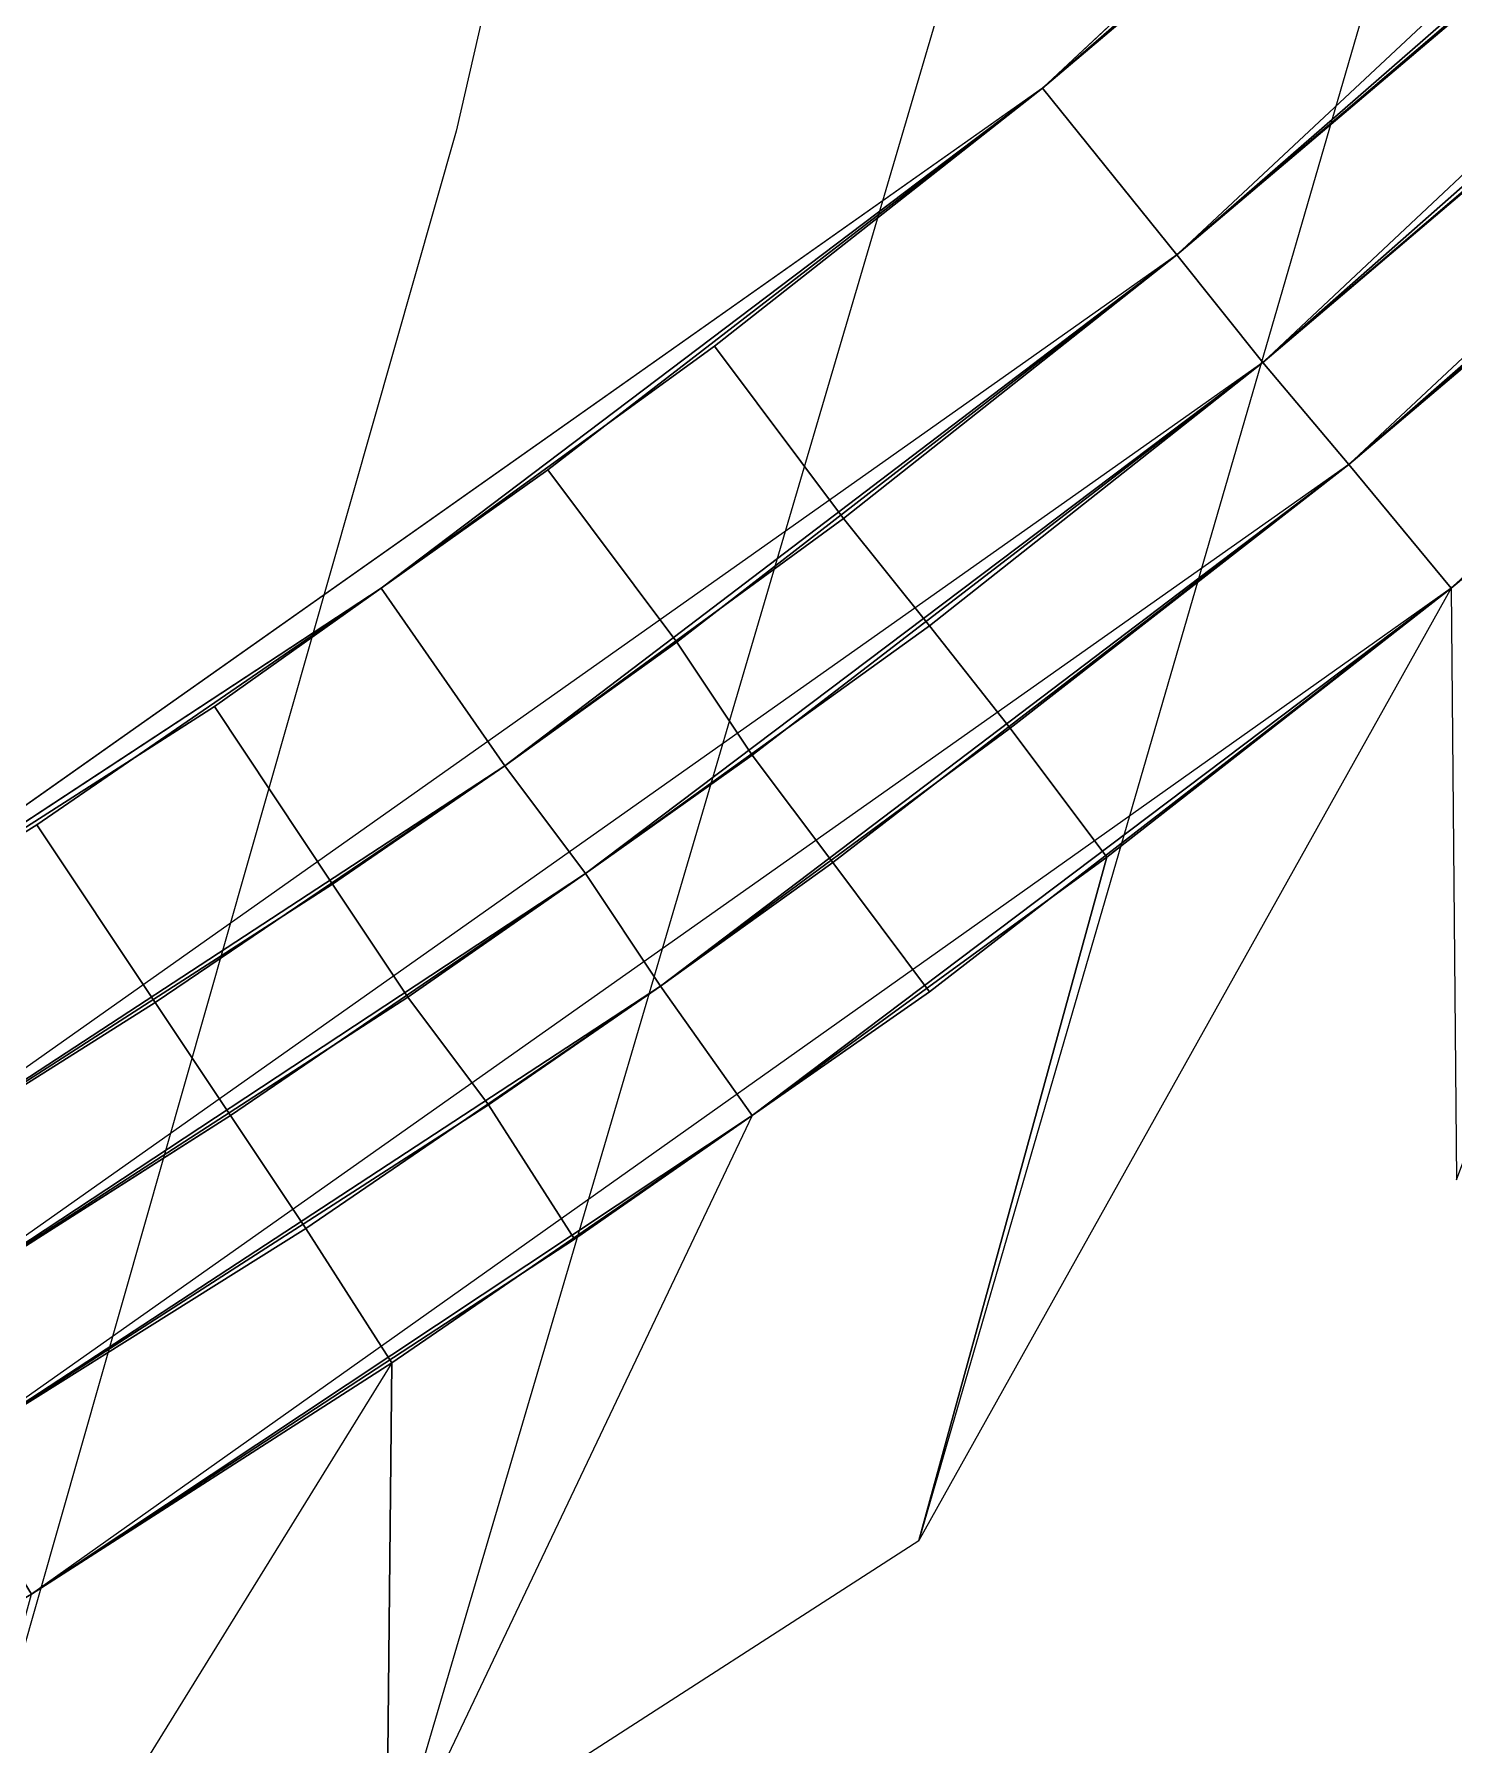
# Model space of a CAD drawing. Extents: x -24.1 to 24.1, y -24.4 to 24.4.
# Drawn here: x 12.315 to 14.955, y -20.51 to -17.33 of the extents above; entities that cross this region are included whole.
import ezdxf

# ---------------------------------------------------------------- set-up
doc = ezdxf.new("R2010")
doc.units = 0
doc.header["$MEASUREMENT"] = 0
for name, color, linetype in [('Concrete bases crown', 7, 'CONTINUOUS'), ('Concrete bases crown bottom', 7, 'CONTINUOUS'), ('Concrete bases crown side1', 7, 'CONTINUOUS'), ('Concrete bases crown side2', 7, 'CONTINUOUS'), ('Concrete bases crown side3', 7, 'CONTINUOUS'), ('Concrete bases crown side4', 7, 'CONTINUOUS'), ('Concrete bases crown top', 7, 'CONTINUOUS'), ('FEA1', 7, 'CONTINUOUS'), ('Mappers', 7, 'CONTINUOUS'), ('SupportsSph', 7, 'CONTINUOUS'), ('TendonPoints1', 7, 'CONTINUOUS'), ('Tendons 1 internal', 7, 'CONTINUOUS'), ('Tendons 2 external', 7, 'CONTINUOUS'), ('Tendons 3 middle', 7, 'CONTINUOUS'), ('UpperTendons', 7, 'CONTINUOUS'), ('UpperTendons Crown', 7, 'CONTINUOUS')]:
    doc.layers.add(name, color=color, linetype=linetype)

msp = doc.modelspace()

# ---------------------------------------------------------------- linework, layer by layer
at = {"layer": 'Concrete bases crown'}
for points in [[(16.43, -15.34, 58.95), (14.19, -17.43, 58.95), (15.34, -16.43, 57.86)], [(16.72, -15.61, 58.95), (14.44, -17.74, 58.95), (15.61, -16.72, 57.86)], [(16.72, -15.61, 58.95), (14.44, -17.74, 58.95), (15.61, -16.72, 57.86)], [(16.9, -15.78, 58.95), (14.6, -17.94, 58.95), (15.78, -16.9, 57.86)], [(16.9, -15.78, 58.95), (14.6, -17.94, 58.95), (15.78, -16.9, 57.86)], [(17.09, -15.95, 58.95), (14.76, -18.13, 58.95), (15.96, -17.08, 57.86)], [(17.09, -15.95, 58.95), (14.76, -18.13, 58.95), (15.96, -17.08, 57.86)], [(17.31, -16.16, 58.95), (14.95, -18.36, 58.95), (16.16, -17.3, 57.86)], [(14.19, -17.43, 58.95), (15.06, -16.68, 57.58), (15.34, -16.43, 57.86)], [(14.19, -17.43, 54.58), (15.34, -16.43, 54.58), (14.77, -16.94, 55.13)], [(14.44, -17.74, 58.95), (15.33, -16.98, 57.58), (15.61, -16.72, 57.86)], [(14.44, -17.74, 58.95), (15.33, -16.98, 57.58), (15.61, -16.72, 57.86)], [(14.44, -17.74, 54.58), (15.61, -16.72, 54.58), (15.03, -17.24, 55.13)], [(14.44, -17.74, 54.58), (15.61, -16.72, 54.58), (15.03, -17.24, 55.13)], [(14.6, -17.94, 58.95), (15.5, -17.17, 57.58), (15.78, -16.9, 57.86)], [(14.6, -17.94, 58.95), (15.5, -17.17, 57.58), (15.78, -16.9, 57.86)], [(14.6, -17.94, 54.58), (15.78, -16.9, 54.58), (15.2, -17.43, 55.13)], [(14.6, -17.94, 54.58), (15.78, -16.9, 54.58), (15.2, -17.43, 55.13)], [(14.76, -18.13, 58.95), (15.66, -17.35, 57.58), (15.96, -17.08, 57.86)], [(14.76, -18.13, 58.95), (15.66, -17.35, 57.58), (15.96, -17.08, 57.86)], [(14.76, -18.13, 54.58), (15.96, -17.08, 54.58), (15.36, -17.62, 55.13)], [(14.76, -18.13, 54.58), (15.96, -17.08, 54.58), (15.36, -17.62, 55.13)], [(14.95, -18.36, 58.95), (15.87, -17.57, 57.58), (16.16, -17.3, 57.86)], [(14.95, -18.36, 54.58), (16.16, -17.3, 54.58), (15.56, -17.85, 55.13)], [(14.19, -17.43, 58.95), (11.68, -19.2, 58.95), (12.96, -18.36, 57.86)], [(14.19, -17.43, 58.95), (12.96, -18.36, 57.86), (13.27, -18.14, 57.58)], [(12.96, -18.36, 54.58), (14.19, -17.43, 54.58), (13.58, -17.91, 55.13)], [(14.44, -17.74, 58.95), (11.89, -19.54, 58.95), (13.19, -18.69, 57.86)], [(14.44, -17.74, 58.95), (11.89, -19.54, 58.95), (13.19, -18.69, 57.86)], [(14.44, -17.74, 58.95), (13.19, -18.69, 57.86), (13.51, -18.46, 57.58)], [(14.44, -17.74, 58.95), (13.19, -18.69, 57.86), (13.51, -18.46, 57.58)], [(13.19, -18.69, 54.58), (14.44, -17.74, 54.58), (13.82, -18.23, 55.13)], [(13.19, -18.69, 54.58), (14.44, -17.74, 54.58), (13.82, -18.23, 55.13)], [(14.6, -17.94, 58.95), (12.02, -19.76, 58.95), (13.34, -18.89, 57.86)], [(14.6, -17.94, 58.95), (12.02, -19.76, 58.95), (13.34, -18.89, 57.86)], [(14.6, -17.94, 58.95), (13.34, -18.89, 57.86), (13.65, -18.67, 57.58)], [(14.6, -17.94, 58.95), (13.34, -18.89, 57.86), (13.65, -18.67, 57.58)], [(13.34, -18.89, 54.58), (14.6, -17.94, 54.58), (13.98, -18.43, 55.13)], [(13.34, -18.89, 54.58), (14.6, -17.94, 54.58), (13.98, -18.43, 55.13)], [(14.76, -18.13, 58.95), (12.15, -19.97, 58.95), (13.48, -19.1, 57.86)], [(14.76, -18.13, 58.95), (12.15, -19.97, 58.95), (13.48, -19.1, 57.86)], [(14.76, -18.13, 58.95), (13.48, -19.1, 57.86), (13.8, -18.87, 57.58)], [(14.76, -18.13, 58.95), (13.48, -19.1, 57.86), (13.8, -18.87, 57.58)], [(13.48, -19.1, 54.58), (14.76, -18.13, 54.58), (14.13, -18.62, 55.13)], [(13.48, -19.1, 54.58), (14.76, -18.13, 54.58), (14.13, -18.62, 55.13)], [(11.68, -19.2, 58.95), (12.65, -18.58, 57.58), (12.96, -18.36, 57.86)], [(11.68, -19.2, 54.58), (12.96, -18.36, 54.58), (12.32, -18.8, 55.13)], [(14.95, -18.36, 58.95), (12.31, -20.23, 58.95), (13.65, -19.34, 57.86)], [(14.95, -18.36, 58.95), (13.65, -19.34, 57.86), (13.98, -19.11, 57.58)], [(13.65, -19.34, 54.58), (14.95, -18.36, 54.58), (14.31, -18.86, 55.13)], [(11.89, -19.54, 58.95), (12.87, -18.91, 57.58), (13.19, -18.69, 57.86)], [(11.89, -19.54, 58.95), (12.87, -18.91, 57.58), (13.19, -18.69, 57.86)], [(11.89, -19.54, 54.58), (13.19, -18.69, 54.58), (12.54, -19.13, 55.13)], [(11.89, -19.54, 54.58), (13.19, -18.69, 54.58), (12.54, -19.13, 55.13)], [(12.02, -19.76, 58.95), (13.01, -19.12, 57.58), (13.34, -18.89, 57.86)], [(12.02, -19.76, 58.95), (13.01, -19.12, 57.58), (13.34, -18.89, 57.86)], [(12.02, -19.76, 54.58), (13.34, -18.89, 54.58), (12.68, -19.34, 55.13)], [(12.02, -19.76, 54.58), (13.34, -18.89, 54.58), (12.68, -19.34, 55.13)], [(12.15, -19.97, 58.95), (13.16, -19.32, 57.58), (13.48, -19.1, 57.86)], [(12.15, -19.97, 58.95), (13.16, -19.32, 57.58), (13.48, -19.1, 57.86)], [(12.15, -19.97, 54.58), (13.48, -19.1, 54.58), (12.82, -19.55, 55.13)], [(12.15, -19.97, 54.58), (13.48, -19.1, 54.58), (12.82, -19.55, 55.13)], [(12.31, -20.23, 58.95), (13.32, -19.57, 57.58), (13.65, -19.34, 57.86)], [(12.31, -20.23, 54.58), (13.65, -19.34, 54.58), (12.98, -19.8, 55.13)]]:
    msp.add_3dface(points, dxfattribs=at)
at = {"layer": 'Concrete bases crown bottom'}
for points in [[(14.77, -16.94, 56.22), (14.19, -17.43, 55.67), (14.77, -16.94, 55.13), (15.34, -16.43, 55.67)], [(15.34, -16.43, 57.13), (15.06, -16.68, 57.58), (14.19, -17.43, 56.77), (14.77, -16.94, 56.22)], [(14.19, -17.43, 58.95), (13.27, -18.14, 57.58), (14.19, -17.43, 56.77), (15.06, -16.68, 57.58)], [(15.03, -17.24, 56.22), (14.44, -17.74, 55.67), (15.03, -17.24, 55.13), (15.61, -16.72, 55.67)], [(15.61, -16.72, 57.13), (15.33, -16.98, 57.58), (14.44, -17.74, 56.77), (15.03, -17.24, 56.22)], [(15.2, -17.43, 56.22), (14.6, -17.94, 55.67), (15.2, -17.43, 55.13), (15.78, -16.9, 55.67)], [(15.78, -16.9, 57.13), (15.5, -17.17, 57.58), (14.6, -17.94, 56.77), (15.2, -17.43, 56.22)], [(14.19, -17.43, 55.67), (13.58, -17.91, 55.13), (14.19, -17.43, 54.58), (14.77, -16.94, 55.13)], [(14.19, -17.43, 56.77), (13.58, -17.91, 56.22), (14.19, -17.43, 55.67), (14.77, -16.94, 56.22)], [(14.44, -17.74, 58.95), (13.51, -18.46, 57.58), (14.44, -17.74, 56.77), (15.33, -16.98, 57.58)], [(15.36, -17.62, 56.22), (14.76, -18.13, 55.67), (15.36, -17.62, 55.13), (15.96, -17.08, 55.67)], [(15.96, -17.08, 57.13), (15.66, -17.35, 57.58), (14.76, -18.13, 56.77), (15.36, -17.62, 56.22)], [(14.6, -17.94, 58.95), (13.65, -18.67, 57.58), (14.6, -17.94, 56.77), (15.5, -17.17, 57.58)], [(14.44, -17.74, 55.67), (13.82, -18.23, 55.13), (14.44, -17.74, 54.58), (15.03, -17.24, 55.13)], [(14.44, -17.74, 56.77), (13.82, -18.23, 56.22), (14.44, -17.74, 55.67), (15.03, -17.24, 56.22)], [(14.76, -18.13, 58.95), (13.8, -18.87, 57.58), (14.76, -18.13, 56.77), (15.66, -17.35, 57.58)], [(13.58, -17.91, 56.22), (12.96, -18.36, 55.67), (13.58, -17.91, 55.13), (14.19, -17.43, 55.67)], [(13.27, -18.14, 57.58), (12.96, -18.36, 57.13), (13.58, -17.91, 56.22), (14.19, -17.43, 56.77)], [(14.6, -17.94, 55.67), (13.98, -18.43, 55.13), (14.6, -17.94, 54.58), (15.2, -17.43, 55.13)], [(14.6, -17.94, 56.77), (13.98, -18.43, 56.22), (14.6, -17.94, 55.67), (15.2, -17.43, 56.22)], [(14.76, -18.13, 55.67), (14.13, -18.62, 55.13), (14.76, -18.13, 54.58), (15.36, -17.62, 55.13)], [(14.76, -18.13, 56.77), (14.13, -18.62, 56.22), (14.76, -18.13, 55.67), (15.36, -17.62, 56.22)], [(13.82, -18.23, 56.22), (13.19, -18.69, 55.67), (13.82, -18.23, 55.13), (14.44, -17.74, 55.67)], [(13.51, -18.46, 57.58), (13.19, -18.69, 57.13), (13.82, -18.23, 56.22), (14.44, -17.74, 56.77)], [(12.96, -18.36, 55.67), (12.32, -18.8, 55.13), (12.96, -18.36, 54.58), (13.58, -17.91, 55.13)], [(13.58, -17.91, 56.22), (12.96, -18.36, 57.13), (12.32, -18.8, 56.22), (12.96, -18.36, 55.67)], [(13.98, -18.43, 56.22), (13.34, -18.89, 55.67), (13.98, -18.43, 55.13), (14.6, -17.94, 55.67)], [(13.65, -18.67, 57.58), (13.34, -18.89, 57.13), (13.98, -18.43, 56.22), (14.6, -17.94, 56.77)], [(13.27, -18.14, 57.58), (12.96, -18.36, 57.86), (12.65, -18.58, 57.58), (12.96, -18.36, 57.13)], [(14.13, -18.62, 56.22), (13.48, -19.1, 55.67), (14.13, -18.62, 55.13), (14.76, -18.13, 55.67)], [(13.8, -18.87, 57.58), (13.48, -19.1, 57.13), (14.13, -18.62, 56.22), (14.76, -18.13, 56.77)], [(13.19, -18.69, 55.67), (12.54, -19.13, 55.13), (13.19, -18.69, 54.58), (13.82, -18.23, 55.13)], [(13.82, -18.23, 56.22), (13.19, -18.69, 57.13), (12.54, -19.13, 56.22), (13.19, -18.69, 55.67)], [(12.32, -18.8, 56.22), (11.68, -19.2, 55.67), (12.32, -18.8, 55.13), (12.96, -18.36, 55.67)], [(12.96, -18.36, 57.13), (12.65, -18.58, 57.58), (11.68, -19.2, 56.77), (12.32, -18.8, 56.22)], [(13.34, -18.89, 55.67), (12.68, -19.34, 55.13), (13.34, -18.89, 54.58), (13.98, -18.43, 55.13)], [(13.98, -18.43, 56.22), (13.34, -18.89, 57.13), (12.68, -19.34, 56.22), (13.34, -18.89, 55.67)], [(13.51, -18.46, 57.58), (13.19, -18.69, 57.86), (12.87, -18.91, 57.58), (13.19, -18.69, 57.13)], [(11.68, -19.2, 58.95), (10.68, -19.78, 57.58), (11.68, -19.2, 56.77), (12.65, -18.58, 57.58)], [(13.48, -19.1, 55.67), (12.82, -19.55, 55.13), (13.48, -19.1, 54.58), (14.13, -18.62, 55.13)], [(14.13, -18.62, 56.22), (13.48, -19.1, 57.13), (12.82, -19.55, 56.22), (13.48, -19.1, 55.67)], [(12.54, -19.13, 56.22), (11.89, -19.54, 55.67), (12.54, -19.13, 55.13), (13.19, -18.69, 55.67)], [(13.19, -18.69, 57.13), (12.87, -18.91, 57.58), (11.89, -19.54, 56.77), (12.54, -19.13, 56.22)], [(13.65, -18.67, 57.58), (13.34, -18.89, 57.86), (13.01, -19.12, 57.58), (13.34, -18.89, 57.13)], [(11.68, -19.2, 55.67), (11.02, -19.59, 55.13), (11.68, -19.2, 54.58), (12.32, -18.8, 55.13)], [(11.68, -19.2, 56.77), (11.02, -19.59, 56.22), (11.68, -19.2, 55.67), (12.32, -18.8, 56.22)], [(13.8, -18.87, 57.58), (13.48, -19.1, 57.86), (13.16, -19.32, 57.58), (13.48, -19.1, 57.13)], [(11.89, -19.54, 58.95), (10.87, -20.13, 57.58), (11.89, -19.54, 56.77), (12.87, -18.91, 57.58)], [(12.68, -19.34, 56.22), (12.02, -19.76, 55.67), (12.68, -19.34, 55.13), (13.34, -18.89, 55.67)], [(13.34, -18.89, 57.13), (13.01, -19.12, 57.58), (12.02, -19.76, 56.77), (12.68, -19.34, 56.22)], [(12.82, -19.55, 56.22), (12.15, -19.97, 55.67), (12.82, -19.55, 55.13), (13.48, -19.1, 55.67)], [(13.48, -19.1, 57.13), (13.16, -19.32, 57.58), (12.15, -19.97, 56.77), (12.82, -19.55, 56.22)], [(12.02, -19.76, 58.95), (10.98, -20.35, 57.58), (12.02, -19.76, 56.77), (13.01, -19.12, 57.58)], [(11.89, -19.54, 55.67), (11.21, -19.94, 55.13), (11.89, -19.54, 54.58), (12.54, -19.13, 55.13)], [(11.89, -19.54, 56.77), (11.21, -19.94, 56.22), (11.89, -19.54, 55.67), (12.54, -19.13, 56.22)], [(12.15, -19.97, 58.95), (11.1, -20.57, 57.58), (12.15, -19.97, 56.77), (13.16, -19.32, 57.58)], [(12.02, -19.76, 55.67), (11.34, -20.16, 55.13), (12.02, -19.76, 54.58), (12.68, -19.34, 55.13)], [(12.02, -19.76, 56.77), (11.34, -20.16, 56.22), (12.02, -19.76, 55.67), (12.68, -19.34, 56.22)], [(12.15, -19.97, 55.67), (11.46, -20.37, 55.13), (12.15, -19.97, 54.58), (12.82, -19.55, 55.13)], [(12.15, -19.97, 56.77), (11.46, -20.37, 56.22), (12.15, -19.97, 55.67), (12.82, -19.55, 56.22)]]:
    msp.add_3dface(points, dxfattribs=at)
at = {"layer": 'Concrete bases crown side1'}
for points in [[(14.77, -16.94, 56.22), (14.19, -17.43, 55.67), (14.44, -17.74, 55.67), (15.03, -17.24, 56.22)], [(15.03, -17.24, 56.22), (14.44, -17.74, 55.67), (14.6, -17.94, 55.67), (15.2, -17.43, 56.22)], [(14.19, -17.43, 58.95), (13.27, -18.14, 57.58), (13.51, -18.46, 57.58), (14.44, -17.74, 58.95)], [(14.19, -17.43, 55.67), (13.58, -17.91, 55.13), (13.82, -18.23, 55.13), (14.44, -17.74, 55.67)], [(14.19, -17.43, 56.77), (13.58, -17.91, 56.22), (13.82, -18.23, 56.22), (14.44, -17.74, 56.77)], [(15.2, -17.43, 56.22), (14.6, -17.94, 55.67), (14.76, -18.13, 55.67), (15.36, -17.62, 56.22)], [(15.36, -17.62, 56.22), (14.76, -18.13, 55.67), (14.95, -18.36, 55.67), (15.56, -17.85, 56.22)], [(14.44, -17.74, 58.95), (13.51, -18.46, 57.58), (13.65, -18.67, 57.58), (14.6, -17.94, 58.95)], [(14.44, -17.74, 55.67), (13.82, -18.23, 55.13), (13.98, -18.43, 55.13), (14.6, -17.94, 55.67)], [(14.44, -17.74, 56.77), (13.82, -18.23, 56.22), (13.98, -18.43, 56.22), (14.6, -17.94, 56.77)], [(13.58, -17.91, 56.22), (12.96, -18.36, 55.67), (13.19, -18.69, 55.67), (13.82, -18.23, 56.22)], [(13.58, -17.91, 56.22), (12.96, -18.36, 57.13), (13.19, -18.69, 57.13), (13.82, -18.23, 56.22)], [(14.6, -17.94, 58.95), (13.65, -18.67, 57.58), (13.8, -18.87, 57.58), (14.76, -18.13, 58.95)], [(14.6, -17.94, 55.67), (13.98, -18.43, 55.13), (14.13, -18.62, 55.13), (14.76, -18.13, 55.67)], [(14.6, -17.94, 56.77), (13.98, -18.43, 56.22), (14.13, -18.62, 56.22), (14.76, -18.13, 56.77)], [(13.27, -18.14, 57.58), (12.96, -18.36, 57.13), (13.19, -18.69, 57.13), (13.51, -18.46, 57.58)], [(13.27, -18.14, 57.58), (12.96, -18.36, 57.86), (13.19, -18.69, 57.86), (13.51, -18.46, 57.58)], [(14.76, -18.13, 58.95), (13.8, -18.87, 57.58), (13.98, -19.11, 57.58), (14.95, -18.36, 58.95)], [(14.76, -18.13, 55.67), (14.13, -18.62, 55.13), (14.31, -18.86, 55.13), (14.95, -18.36, 55.67)], [(14.76, -18.13, 56.77), (14.13, -18.62, 56.22), (14.31, -18.86, 56.22), (14.95, -18.36, 56.77)], [(13.82, -18.23, 56.22), (13.19, -18.69, 55.67), (13.34, -18.89, 55.67), (13.98, -18.43, 56.22)], [(13.82, -18.23, 56.22), (13.19, -18.69, 57.13), (13.34, -18.89, 57.13), (13.98, -18.43, 56.22)], [(12.96, -18.36, 55.67), (12.32, -18.8, 55.13), (12.54, -19.13, 55.13), (13.19, -18.69, 55.67)], [(12.96, -18.36, 57.13), (12.65, -18.58, 57.58), (12.87, -18.91, 57.58), (13.19, -18.69, 57.13)], [(13.98, -18.43, 56.22), (13.34, -18.89, 55.67), (13.48, -19.1, 55.67), (14.13, -18.62, 56.22)], [(13.98, -18.43, 56.22), (13.34, -18.89, 57.13), (13.48, -19.1, 57.13), (14.13, -18.62, 56.22)], [(13.51, -18.46, 57.58), (13.19, -18.69, 57.13), (13.34, -18.89, 57.13), (13.65, -18.67, 57.58)], [(13.51, -18.46, 57.58), (13.19, -18.69, 57.86), (13.34, -18.89, 57.86), (13.65, -18.67, 57.58)], [(14.13, -18.62, 56.22), (13.48, -19.1, 55.67), (13.65, -19.34, 55.67), (14.31, -18.86, 56.22)], [(14.13, -18.62, 56.22), (13.48, -19.1, 57.13), (13.65, -19.34, 57.13), (14.31, -18.86, 56.22)], [(13.19, -18.69, 55.67), (12.54, -19.13, 55.13), (12.68, -19.34, 55.13), (13.34, -18.89, 55.67)], [(13.19, -18.69, 57.13), (12.87, -18.91, 57.58), (13.01, -19.12, 57.58), (13.34, -18.89, 57.13)], [(13.65, -18.67, 57.58), (13.34, -18.89, 57.13), (13.48, -19.1, 57.13), (13.8, -18.87, 57.58)], [(13.65, -18.67, 57.58), (13.34, -18.89, 57.86), (13.48, -19.1, 57.86), (13.8, -18.87, 57.58)], [(12.32, -18.8, 56.22), (11.68, -19.2, 55.67), (11.89, -19.54, 55.67), (12.54, -19.13, 56.22)], [(13.8, -18.87, 57.58), (13.48, -19.1, 57.13), (13.65, -19.34, 57.13), (13.98, -19.11, 57.58)], [(13.8, -18.87, 57.58), (13.48, -19.1, 57.86), (13.65, -19.34, 57.86), (13.98, -19.11, 57.58)], [(13.34, -18.89, 55.67), (12.68, -19.34, 55.13), (12.82, -19.55, 55.13), (13.48, -19.1, 55.67)], [(13.34, -18.89, 57.13), (13.01, -19.12, 57.58), (13.16, -19.32, 57.58), (13.48, -19.1, 57.13)], [(13.48, -19.1, 55.67), (12.82, -19.55, 55.13), (12.98, -19.8, 55.13), (13.65, -19.34, 55.67)], [(13.48, -19.1, 57.13), (13.16, -19.32, 57.58), (13.32, -19.57, 57.58), (13.65, -19.34, 57.13)], [(12.54, -19.13, 56.22), (11.89, -19.54, 55.67), (12.02, -19.76, 55.67), (12.68, -19.34, 56.22)], [(12.68, -19.34, 56.22), (12.02, -19.76, 55.67), (12.15, -19.97, 55.67), (12.82, -19.55, 56.22)], [(12.82, -19.55, 56.22), (12.15, -19.97, 55.67), (12.31, -20.23, 55.67), (12.98, -19.8, 56.22)]]:
    msp.add_3dface(points, dxfattribs=at)
at = {"layer": 'Concrete bases crown side2'}
for points in [[(15.06, -16.68, 57.58), (14.19, -17.43, 56.77), (14.44, -17.74, 56.77), (15.33, -16.98, 57.58)], [(14.19, -17.43, 55.67), (14.77, -16.94, 55.13), (15.03, -17.24, 55.13), (14.44, -17.74, 55.67)], [(15.33, -16.98, 57.58), (14.44, -17.74, 56.77), (14.6, -17.94, 56.77), (15.5, -17.17, 57.58)], [(15.5, -17.17, 57.58), (14.6, -17.94, 56.77), (14.76, -18.13, 56.77), (15.66, -17.35, 57.58)], [(14.44, -17.74, 55.67), (15.03, -17.24, 55.13), (15.2, -17.43, 55.13), (14.6, -17.94, 55.67)], [(15.66, -17.35, 57.58), (14.76, -18.13, 56.77), (14.95, -18.36, 56.77), (15.87, -17.57, 57.58)], [(13.27, -18.14, 57.58), (14.19, -17.43, 56.77), (14.44, -17.74, 56.77), (13.51, -18.46, 57.58)], [(13.58, -17.91, 55.13), (14.19, -17.43, 54.58), (14.44, -17.74, 54.58), (13.82, -18.23, 55.13)], [(13.58, -17.91, 56.22), (14.19, -17.43, 55.67), (14.44, -17.74, 55.67), (13.82, -18.23, 56.22)], [(14.6, -17.94, 55.67), (15.2, -17.43, 55.13), (15.36, -17.62, 55.13), (14.76, -18.13, 55.67)], [(14.76, -18.13, 55.67), (15.36, -17.62, 55.13), (15.56, -17.85, 55.13), (14.95, -18.36, 55.67)], [(13.51, -18.46, 57.58), (14.44, -17.74, 56.77), (14.6, -17.94, 56.77), (13.65, -18.67, 57.58)], [(13.82, -18.23, 55.13), (14.44, -17.74, 54.58), (14.6, -17.94, 54.58), (13.98, -18.43, 55.13)], [(13.82, -18.23, 56.22), (14.44, -17.74, 55.67), (14.6, -17.94, 55.67), (13.98, -18.43, 56.22)], [(12.96, -18.36, 55.67), (13.58, -17.91, 55.13), (13.82, -18.23, 55.13), (13.19, -18.69, 55.67)], [(12.96, -18.36, 57.13), (13.58, -17.91, 56.22), (13.82, -18.23, 56.22), (13.19, -18.69, 57.13)], [(13.65, -18.67, 57.58), (14.6, -17.94, 56.77), (14.76, -18.13, 56.77), (13.8, -18.87, 57.58)], [(13.98, -18.43, 55.13), (14.6, -17.94, 54.58), (14.76, -18.13, 54.58), (14.13, -18.62, 55.13)], [(13.98, -18.43, 56.22), (14.6, -17.94, 55.67), (14.76, -18.13, 55.67), (14.13, -18.62, 56.22)], [(13.8, -18.87, 57.58), (14.76, -18.13, 56.77), (14.95, -18.36, 56.77), (13.98, -19.11, 57.58)], [(14.13, -18.62, 55.13), (14.76, -18.13, 54.58), (14.95, -18.36, 54.58), (14.31, -18.86, 55.13)], [(14.13, -18.62, 56.22), (14.76, -18.13, 55.67), (14.95, -18.36, 55.67), (14.31, -18.86, 56.22)], [(13.19, -18.69, 55.67), (13.82, -18.23, 55.13), (13.98, -18.43, 55.13), (13.34, -18.89, 55.67)], [(13.19, -18.69, 57.13), (13.82, -18.23, 56.22), (13.98, -18.43, 56.22), (13.34, -18.89, 57.13)], [(12.32, -18.8, 55.13), (12.96, -18.36, 54.58), (13.19, -18.69, 54.58), (12.54, -19.13, 55.13)], [(12.96, -18.36, 57.13), (12.32, -18.8, 56.22), (12.54, -19.13, 56.22), (13.19, -18.69, 57.13)], [(12.96, -18.36, 57.86), (12.65, -18.58, 57.58), (12.87, -18.91, 57.58), (13.19, -18.69, 57.86)], [(13.34, -18.89, 55.67), (13.98, -18.43, 55.13), (14.13, -18.62, 55.13), (13.48, -19.1, 55.67)], [(13.34, -18.89, 57.13), (13.98, -18.43, 56.22), (14.13, -18.62, 56.22), (13.48, -19.1, 57.13)], [(12.65, -18.58, 57.58), (11.68, -19.2, 56.77), (11.89, -19.54, 56.77), (12.87, -18.91, 57.58)], [(13.48, -19.1, 55.67), (14.13, -18.62, 55.13), (14.31, -18.86, 55.13), (13.65, -19.34, 55.67)], [(13.48, -19.1, 57.13), (14.13, -18.62, 56.22), (14.31, -18.86, 56.22), (13.65, -19.34, 57.13)], [(12.54, -19.13, 55.13), (13.19, -18.69, 54.58), (13.34, -18.89, 54.58), (12.68, -19.34, 55.13)], [(13.19, -18.69, 57.13), (12.54, -19.13, 56.22), (12.68, -19.34, 56.22), (13.34, -18.89, 57.13)], [(13.19, -18.69, 57.86), (12.87, -18.91, 57.58), (13.01, -19.12, 57.58), (13.34, -18.89, 57.86)], [(11.68, -19.2, 55.67), (12.32, -18.8, 55.13), (12.54, -19.13, 55.13), (11.89, -19.54, 55.67)], [(12.87, -18.91, 57.58), (11.89, -19.54, 56.77), (12.02, -19.76, 56.77), (13.01, -19.12, 57.58)], [(12.68, -19.34, 55.13), (13.34, -18.89, 54.58), (13.48, -19.1, 54.58), (12.82, -19.55, 55.13)], [(13.34, -18.89, 57.13), (12.68, -19.34, 56.22), (12.82, -19.55, 56.22), (13.48, -19.1, 57.13)], [(13.34, -18.89, 57.86), (13.01, -19.12, 57.58), (13.16, -19.32, 57.58), (13.48, -19.1, 57.86)], [(12.82, -19.55, 55.13), (13.48, -19.1, 54.58), (13.65, -19.34, 54.58), (12.98, -19.8, 55.13)], [(13.48, -19.1, 57.13), (12.82, -19.55, 56.22), (12.98, -19.8, 56.22), (13.65, -19.34, 57.13)], [(13.48, -19.1, 57.86), (13.16, -19.32, 57.58), (13.32, -19.57, 57.58), (13.65, -19.34, 57.86)], [(11.89, -19.54, 55.67), (12.54, -19.13, 55.13), (12.68, -19.34, 55.13), (12.02, -19.76, 55.67)], [(13.01, -19.12, 57.58), (12.02, -19.76, 56.77), (12.15, -19.97, 56.77), (13.16, -19.32, 57.58)], [(13.16, -19.32, 57.58), (12.15, -19.97, 56.77), (12.31, -20.23, 56.77), (13.32, -19.57, 57.58)], [(12.02, -19.76, 55.67), (12.68, -19.34, 55.13), (12.82, -19.55, 55.13), (12.15, -19.97, 55.67)], [(12.15, -19.97, 55.67), (12.82, -19.55, 55.13), (12.98, -19.8, 55.13), (12.31, -20.23, 55.67)]]:
    msp.add_3dface(points, dxfattribs=at)
at = {"layer": 'Concrete bases crown side3'}
for points in [[(14.19, -17.43, 56.77), (15.06, -16.68, 57.58), (15.33, -16.98, 57.58), (14.44, -17.74, 56.77)], [(14.19, -17.43, 54.58), (14.77, -16.94, 55.13), (15.03, -17.24, 55.13), (14.44, -17.74, 54.58)], [(14.19, -17.43, 55.67), (14.77, -16.94, 56.22), (15.03, -17.24, 56.22), (14.44, -17.74, 55.67)], [(14.19, -17.43, 56.77), (14.77, -16.94, 56.22), (15.03, -17.24, 56.22), (14.44, -17.74, 56.77)], [(14.44, -17.74, 56.77), (15.33, -16.98, 57.58), (15.5, -17.17, 57.58), (14.6, -17.94, 56.77)], [(14.6, -17.94, 56.77), (15.5, -17.17, 57.58), (15.66, -17.35, 57.58), (14.76, -18.13, 56.77)], [(14.44, -17.74, 54.58), (15.03, -17.24, 55.13), (15.2, -17.43, 55.13), (14.6, -17.94, 54.58)], [(14.44, -17.74, 55.67), (15.03, -17.24, 56.22), (15.2, -17.43, 56.22), (14.6, -17.94, 55.67)], [(14.44, -17.74, 56.77), (15.03, -17.24, 56.22), (15.2, -17.43, 56.22), (14.6, -17.94, 56.77)], [(14.76, -18.13, 56.77), (15.66, -17.35, 57.58), (15.87, -17.57, 57.58), (14.95, -18.36, 56.77)], [(13.58, -17.91, 55.13), (14.19, -17.43, 55.67), (14.44, -17.74, 55.67), (13.82, -18.23, 55.13)], [(13.58, -17.91, 56.22), (14.19, -17.43, 56.77), (14.44, -17.74, 56.77), (13.82, -18.23, 56.22)], [(14.6, -17.94, 54.58), (15.2, -17.43, 55.13), (15.36, -17.62, 55.13), (14.76, -18.13, 54.58)], [(14.6, -17.94, 55.67), (15.2, -17.43, 56.22), (15.36, -17.62, 56.22), (14.76, -18.13, 55.67)], [(14.6, -17.94, 56.77), (15.2, -17.43, 56.22), (15.36, -17.62, 56.22), (14.76, -18.13, 56.77)], [(14.76, -18.13, 54.58), (15.36, -17.62, 55.13), (15.56, -17.85, 55.13), (14.95, -18.36, 54.58)], [(14.76, -18.13, 55.67), (15.36, -17.62, 56.22), (15.56, -17.85, 56.22), (14.95, -18.36, 55.67)], [(14.76, -18.13, 56.77), (15.36, -17.62, 56.22), (15.56, -17.85, 56.22), (14.95, -18.36, 56.77)], [(13.82, -18.23, 55.13), (14.44, -17.74, 55.67), (14.6, -17.94, 55.67), (13.98, -18.43, 55.13)], [(13.82, -18.23, 56.22), (14.44, -17.74, 56.77), (14.6, -17.94, 56.77), (13.98, -18.43, 56.22)], [(12.96, -18.36, 54.58), (13.58, -17.91, 55.13), (13.82, -18.23, 55.13), (13.19, -18.69, 54.58)], [(13.98, -18.43, 55.13), (14.6, -17.94, 55.67), (14.76, -18.13, 55.67), (14.13, -18.62, 55.13)], [(13.98, -18.43, 56.22), (14.6, -17.94, 56.77), (14.76, -18.13, 56.77), (14.13, -18.62, 56.22)], [(14.13, -18.62, 55.13), (14.76, -18.13, 55.67), (14.95, -18.36, 55.67), (14.31, -18.86, 55.13)], [(14.13, -18.62, 56.22), (14.76, -18.13, 56.77), (14.95, -18.36, 56.77), (14.31, -18.86, 56.22)], [(13.19, -18.69, 54.58), (13.82, -18.23, 55.13), (13.98, -18.43, 55.13), (13.34, -18.89, 54.58)], [(12.32, -18.8, 55.13), (12.96, -18.36, 55.67), (13.19, -18.69, 55.67), (12.54, -19.13, 55.13)], [(12.32, -18.8, 56.22), (12.96, -18.36, 55.67), (13.19, -18.69, 55.67), (12.54, -19.13, 56.22)], [(12.65, -18.58, 57.58), (12.96, -18.36, 57.13), (13.19, -18.69, 57.13), (12.87, -18.91, 57.58)], [(13.34, -18.89, 54.58), (13.98, -18.43, 55.13), (14.13, -18.62, 55.13), (13.48, -19.1, 54.58)], [(11.68, -19.2, 56.77), (12.65, -18.58, 57.58), (12.87, -18.91, 57.58), (11.89, -19.54, 56.77)], [(13.48, -19.1, 54.58), (14.13, -18.62, 55.13), (14.31, -18.86, 55.13), (13.65, -19.34, 54.58)], [(12.54, -19.13, 55.13), (13.19, -18.69, 55.67), (13.34, -18.89, 55.67), (12.68, -19.34, 55.13)], [(12.54, -19.13, 56.22), (13.19, -18.69, 55.67), (13.34, -18.89, 55.67), (12.68, -19.34, 56.22)], [(12.87, -18.91, 57.58), (13.19, -18.69, 57.13), (13.34, -18.89, 57.13), (13.01, -19.12, 57.58)], [(11.68, -19.2, 54.58), (12.32, -18.8, 55.13), (12.54, -19.13, 55.13), (11.89, -19.54, 54.58)], [(11.68, -19.2, 55.67), (12.32, -18.8, 56.22), (12.54, -19.13, 56.22), (11.89, -19.54, 55.67)], [(11.68, -19.2, 56.77), (12.32, -18.8, 56.22), (12.54, -19.13, 56.22), (11.89, -19.54, 56.77)], [(11.89, -19.54, 56.77), (12.87, -18.91, 57.58), (13.01, -19.12, 57.58), (12.02, -19.76, 56.77)], [(12.68, -19.34, 55.13), (13.34, -18.89, 55.67), (13.48, -19.1, 55.67), (12.82, -19.55, 55.13)], [(12.68, -19.34, 56.22), (13.34, -18.89, 55.67), (13.48, -19.1, 55.67), (12.82, -19.55, 56.22)], [(13.01, -19.12, 57.58), (13.34, -18.89, 57.13), (13.48, -19.1, 57.13), (13.16, -19.32, 57.58)], [(12.82, -19.55, 55.13), (13.48, -19.1, 55.67), (13.65, -19.34, 55.67), (12.98, -19.8, 55.13)], [(12.82, -19.55, 56.22), (13.48, -19.1, 55.67), (13.65, -19.34, 55.67), (12.98, -19.8, 56.22)], [(13.16, -19.32, 57.58), (13.48, -19.1, 57.13), (13.65, -19.34, 57.13), (13.32, -19.57, 57.58)], [(11.89, -19.54, 54.58), (12.54, -19.13, 55.13), (12.68, -19.34, 55.13), (12.02, -19.76, 54.58)], [(11.89, -19.54, 55.67), (12.54, -19.13, 56.22), (12.68, -19.34, 56.22), (12.02, -19.76, 55.67)], [(11.89, -19.54, 56.77), (12.54, -19.13, 56.22), (12.68, -19.34, 56.22), (12.02, -19.76, 56.77)], [(12.02, -19.76, 56.77), (13.01, -19.12, 57.58), (13.16, -19.32, 57.58), (12.15, -19.97, 56.77)], [(12.15, -19.97, 56.77), (13.16, -19.32, 57.58), (13.32, -19.57, 57.58), (12.31, -20.23, 56.77)], [(12.02, -19.76, 54.58), (12.68, -19.34, 55.13), (12.82, -19.55, 55.13), (12.15, -19.97, 54.58)], [(12.02, -19.76, 55.67), (12.68, -19.34, 56.22), (12.82, -19.55, 56.22), (12.15, -19.97, 55.67)], [(12.02, -19.76, 56.77), (12.68, -19.34, 56.22), (12.82, -19.55, 56.22), (12.15, -19.97, 56.77)], [(12.15, -19.97, 54.58), (12.82, -19.55, 55.13), (12.98, -19.8, 55.13), (12.31, -20.23, 54.58)], [(12.15, -19.97, 55.67), (12.82, -19.55, 56.22), (12.98, -19.8, 56.22), (12.31, -20.23, 55.67)], [(12.15, -19.97, 56.77), (12.82, -19.55, 56.22), (12.98, -19.8, 56.22), (12.31, -20.23, 56.77)]]:
    msp.add_3dface(points, dxfattribs=at)
at = {"layer": 'Concrete bases crown side4'}
for points in [[(15.06, -16.68, 57.58), (14.19, -17.43, 58.95), (14.44, -17.74, 58.95), (15.33, -16.98, 57.58)], [(14.77, -16.94, 55.13), (14.19, -17.43, 55.67), (14.44, -17.74, 55.67), (15.03, -17.24, 55.13)], [(14.77, -16.94, 56.22), (14.19, -17.43, 56.77), (14.44, -17.74, 56.77), (15.03, -17.24, 56.22)], [(15.33, -16.98, 57.58), (14.44, -17.74, 58.95), (14.6, -17.94, 58.95), (15.5, -17.17, 57.58)], [(15.5, -17.17, 57.58), (14.6, -17.94, 58.95), (14.76, -18.13, 58.95), (15.66, -17.35, 57.58)], [(15.03, -17.24, 55.13), (14.44, -17.74, 55.67), (14.6, -17.94, 55.67), (15.2, -17.43, 55.13)], [(15.03, -17.24, 56.22), (14.44, -17.74, 56.77), (14.6, -17.94, 56.77), (15.2, -17.43, 56.22)], [(15.66, -17.35, 57.58), (14.76, -18.13, 58.95), (14.95, -18.36, 58.95), (15.87, -17.57, 57.58)], [(14.19, -17.43, 56.77), (13.27, -18.14, 57.58), (13.51, -18.46, 57.58), (14.44, -17.74, 56.77)], [(14.19, -17.43, 55.67), (13.58, -17.91, 56.22), (13.82, -18.23, 56.22), (14.44, -17.74, 55.67)], [(15.2, -17.43, 55.13), (14.6, -17.94, 55.67), (14.76, -18.13, 55.67), (15.36, -17.62, 55.13)], [(15.2, -17.43, 56.22), (14.6, -17.94, 56.77), (14.76, -18.13, 56.77), (15.36, -17.62, 56.22)], [(15.36, -17.62, 55.13), (14.76, -18.13, 55.67), (14.95, -18.36, 55.67), (15.56, -17.85, 55.13)], [(15.36, -17.62, 56.22), (14.76, -18.13, 56.77), (14.95, -18.36, 56.77), (15.56, -17.85, 56.22)], [(14.44, -17.74, 56.77), (13.51, -18.46, 57.58), (13.65, -18.67, 57.58), (14.6, -17.94, 56.77)], [(14.44, -17.74, 55.67), (13.82, -18.23, 56.22), (13.98, -18.43, 56.22), (14.6, -17.94, 55.67)], [(13.58, -17.91, 55.13), (12.96, -18.36, 55.67), (13.19, -18.69, 55.67), (13.82, -18.23, 55.13)], [(12.96, -18.36, 55.67), (13.58, -17.91, 56.22), (13.82, -18.23, 56.22), (13.19, -18.69, 55.67)], [(14.6, -17.94, 56.77), (13.65, -18.67, 57.58), (13.8, -18.87, 57.58), (14.76, -18.13, 56.77)], [(14.6, -17.94, 55.67), (13.98, -18.43, 56.22), (14.13, -18.62, 56.22), (14.76, -18.13, 55.67)], [(12.96, -18.36, 57.13), (13.27, -18.14, 57.58), (13.51, -18.46, 57.58), (13.19, -18.69, 57.13)], [(14.76, -18.13, 56.77), (13.8, -18.87, 57.58), (13.98, -19.11, 57.58), (14.95, -18.36, 56.77)], [(14.76, -18.13, 55.67), (14.13, -18.62, 56.22), (14.31, -18.86, 56.22), (14.95, -18.36, 55.67)], [(13.82, -18.23, 55.13), (13.19, -18.69, 55.67), (13.34, -18.89, 55.67), (13.98, -18.43, 55.13)], [(13.19, -18.69, 55.67), (13.82, -18.23, 56.22), (13.98, -18.43, 56.22), (13.34, -18.89, 55.67)], [(12.96, -18.36, 55.67), (12.32, -18.8, 56.22), (12.54, -19.13, 56.22), (13.19, -18.69, 55.67)], [(12.32, -18.8, 56.22), (12.96, -18.36, 57.13), (13.19, -18.69, 57.13), (12.54, -19.13, 56.22)], [(13.98, -18.43, 55.13), (13.34, -18.89, 55.67), (13.48, -19.1, 55.67), (14.13, -18.62, 55.13)], [(13.34, -18.89, 55.67), (13.98, -18.43, 56.22), (14.13, -18.62, 56.22), (13.48, -19.1, 55.67)], [(13.19, -18.69, 57.13), (13.51, -18.46, 57.58), (13.65, -18.67, 57.58), (13.34, -18.89, 57.13)], [(12.65, -18.58, 57.58), (11.68, -19.2, 58.95), (11.89, -19.54, 58.95), (12.87, -18.91, 57.58)], [(14.13, -18.62, 55.13), (13.48, -19.1, 55.67), (13.65, -19.34, 55.67), (14.31, -18.86, 55.13)], [(13.48, -19.1, 55.67), (14.13, -18.62, 56.22), (14.31, -18.86, 56.22), (13.65, -19.34, 55.67)], [(13.19, -18.69, 55.67), (12.54, -19.13, 56.22), (12.68, -19.34, 56.22), (13.34, -18.89, 55.67)], [(12.54, -19.13, 56.22), (13.19, -18.69, 57.13), (13.34, -18.89, 57.13), (12.68, -19.34, 56.22)], [(13.34, -18.89, 57.13), (13.65, -18.67, 57.58), (13.8, -18.87, 57.58), (13.48, -19.1, 57.13)], [(12.32, -18.8, 55.13), (11.68, -19.2, 55.67), (11.89, -19.54, 55.67), (12.54, -19.13, 55.13)], [(12.32, -18.8, 56.22), (11.68, -19.2, 56.77), (11.89, -19.54, 56.77), (12.54, -19.13, 56.22)], [(13.48, -19.1, 57.13), (13.8, -18.87, 57.58), (13.98, -19.11, 57.58), (13.65, -19.34, 57.13)], [(12.87, -18.91, 57.58), (11.89, -19.54, 58.95), (12.02, -19.76, 58.95), (13.01, -19.12, 57.58)], [(13.34, -18.89, 55.67), (12.68, -19.34, 56.22), (12.82, -19.55, 56.22), (13.48, -19.1, 55.67)], [(12.68, -19.34, 56.22), (13.34, -18.89, 57.13), (13.48, -19.1, 57.13), (12.82, -19.55, 56.22)], [(13.48, -19.1, 55.67), (12.82, -19.55, 56.22), (12.98, -19.8, 56.22), (13.65, -19.34, 55.67)], [(12.82, -19.55, 56.22), (13.48, -19.1, 57.13), (13.65, -19.34, 57.13), (12.98, -19.8, 56.22)], [(12.54, -19.13, 55.13), (11.89, -19.54, 55.67), (12.02, -19.76, 55.67), (12.68, -19.34, 55.13)], [(12.54, -19.13, 56.22), (11.89, -19.54, 56.77), (12.02, -19.76, 56.77), (12.68, -19.34, 56.22)], [(13.01, -19.12, 57.58), (12.02, -19.76, 58.95), (12.15, -19.97, 58.95), (13.16, -19.32, 57.58)], [(13.16, -19.32, 57.58), (12.15, -19.97, 58.95), (12.31, -20.23, 58.95), (13.32, -19.57, 57.58)], [(12.68, -19.34, 55.13), (12.02, -19.76, 55.67), (12.15, -19.97, 55.67), (12.82, -19.55, 55.13)], [(12.68, -19.34, 56.22), (12.02, -19.76, 56.77), (12.15, -19.97, 56.77), (12.82, -19.55, 56.22)], [(12.82, -19.55, 55.13), (12.15, -19.97, 55.67), (12.31, -20.23, 55.67), (12.98, -19.8, 55.13)], [(12.82, -19.55, 56.22), (12.15, -19.97, 56.77), (12.31, -20.23, 56.77), (12.98, -19.8, 56.22)]]:
    msp.add_3dface(points, dxfattribs=at)
at = {"layer": 'Concrete bases crown top'}
for points in [[(15.03, -17.24, 56.22), (14.44, -17.74, 55.67), (15.03, -17.24, 55.13), (15.61, -16.72, 55.67)], [(15.61, -16.72, 57.13), (15.33, -16.98, 57.58), (14.44, -17.74, 56.77), (15.03, -17.24, 56.22)], [(15.2, -17.43, 56.22), (14.6, -17.94, 55.67), (15.2, -17.43, 55.13), (15.78, -16.9, 55.67)], [(15.78, -16.9, 57.13), (15.5, -17.17, 57.58), (14.6, -17.94, 56.77), (15.2, -17.43, 56.22)], [(14.44, -17.74, 58.95), (13.51, -18.46, 57.58), (14.44, -17.74, 56.77), (15.33, -16.98, 57.58)], [(15.36, -17.62, 56.22), (14.76, -18.13, 55.67), (15.36, -17.62, 55.13), (15.96, -17.08, 55.67)], [(15.96, -17.08, 57.13), (15.66, -17.35, 57.58), (14.76, -18.13, 56.77), (15.36, -17.62, 56.22)], [(14.6, -17.94, 58.95), (13.65, -18.67, 57.58), (14.6, -17.94, 56.77), (15.5, -17.17, 57.58)], [(14.44, -17.74, 55.67), (13.82, -18.23, 55.13), (14.44, -17.74, 54.58), (15.03, -17.24, 55.13)], [(14.44, -17.74, 56.77), (13.82, -18.23, 56.22), (14.44, -17.74, 55.67), (15.03, -17.24, 56.22)], [(15.56, -17.85, 56.22), (14.95, -18.36, 55.67), (15.56, -17.85, 55.13), (16.16, -17.3, 55.67)], [(16.16, -17.3, 57.13), (15.87, -17.57, 57.58), (14.95, -18.36, 56.77), (15.56, -17.85, 56.22)], [(14.76, -18.13, 58.95), (13.8, -18.87, 57.58), (14.76, -18.13, 56.77), (15.66, -17.35, 57.58)], [(14.6, -17.94, 55.67), (13.98, -18.43, 55.13), (14.6, -17.94, 54.58), (15.2, -17.43, 55.13)], [(14.6, -17.94, 56.77), (13.98, -18.43, 56.22), (14.6, -17.94, 55.67), (15.2, -17.43, 56.22)], [(14.95, -18.36, 58.95), (13.98, -19.11, 57.58), (14.95, -18.36, 56.77), (15.87, -17.57, 57.58)], [(14.76, -18.13, 55.67), (14.13, -18.62, 55.13), (14.76, -18.13, 54.58), (15.36, -17.62, 55.13)], [(14.76, -18.13, 56.77), (14.13, -18.62, 56.22), (14.76, -18.13, 55.67), (15.36, -17.62, 56.22)], [(13.82, -18.23, 56.22), (13.19, -18.69, 55.67), (13.82, -18.23, 55.13), (14.44, -17.74, 55.67)], [(13.51, -18.46, 57.58), (13.19, -18.69, 57.13), (13.82, -18.23, 56.22), (14.44, -17.74, 56.77)], [(14.95, -18.36, 55.67), (14.31, -18.86, 55.13), (14.95, -18.36, 54.58), (15.56, -17.85, 55.13)], [(14.95, -18.36, 56.77), (14.31, -18.86, 56.22), (14.95, -18.36, 55.67), (15.56, -17.85, 56.22)], [(13.98, -18.43, 56.22), (13.34, -18.89, 55.67), (13.98, -18.43, 55.13), (14.6, -17.94, 55.67)], [(13.65, -18.67, 57.58), (13.34, -18.89, 57.13), (13.98, -18.43, 56.22), (14.6, -17.94, 56.77)], [(14.13, -18.62, 56.22), (13.48, -19.1, 55.67), (14.13, -18.62, 55.13), (14.76, -18.13, 55.67)], [(13.8, -18.87, 57.58), (13.48, -19.1, 57.13), (14.13, -18.62, 56.22), (14.76, -18.13, 56.77)], [(13.19, -18.69, 55.67), (12.54, -19.13, 55.13), (13.19, -18.69, 54.58), (13.82, -18.23, 55.13)], [(13.82, -18.23, 56.22), (13.19, -18.69, 57.13), (12.54, -19.13, 56.22), (13.19, -18.69, 55.67)], [(14.31, -18.86, 56.22), (13.65, -19.34, 55.67), (14.31, -18.86, 55.13), (14.95, -18.36, 55.67)], [(13.98, -19.11, 57.58), (13.65, -19.34, 57.13), (14.31, -18.86, 56.22), (14.95, -18.36, 56.77)], [(13.34, -18.89, 55.67), (12.68, -19.34, 55.13), (13.34, -18.89, 54.58), (13.98, -18.43, 55.13)], [(13.98, -18.43, 56.22), (13.34, -18.89, 57.13), (12.68, -19.34, 56.22), (13.34, -18.89, 55.67)], [(13.51, -18.46, 57.58), (13.19, -18.69, 57.86), (12.87, -18.91, 57.58), (13.19, -18.69, 57.13)], [(13.48, -19.1, 55.67), (12.82, -19.55, 55.13), (13.48, -19.1, 54.58), (14.13, -18.62, 55.13)], [(14.13, -18.62, 56.22), (13.48, -19.1, 57.13), (12.82, -19.55, 56.22), (13.48, -19.1, 55.67)], [(12.54, -19.13, 56.22), (11.89, -19.54, 55.67), (12.54, -19.13, 55.13), (13.19, -18.69, 55.67)], [(13.19, -18.69, 57.13), (12.87, -18.91, 57.58), (11.89, -19.54, 56.77), (12.54, -19.13, 56.22)], [(13.65, -18.67, 57.58), (13.34, -18.89, 57.86), (13.01, -19.12, 57.58), (13.34, -18.89, 57.13)], [(13.65, -19.34, 55.67), (12.98, -19.8, 55.13), (13.65, -19.34, 54.58), (14.31, -18.86, 55.13)], [(14.31, -18.86, 56.22), (13.65, -19.34, 57.13), (12.98, -19.8, 56.22), (13.65, -19.34, 55.67)], [(13.8, -18.87, 57.58), (13.48, -19.1, 57.86), (13.16, -19.32, 57.58), (13.48, -19.1, 57.13)], [(11.89, -19.54, 58.95), (10.87, -20.13, 57.58), (11.89, -19.54, 56.77), (12.87, -18.91, 57.58)], [(12.68, -19.34, 56.22), (12.02, -19.76, 55.67), (12.68, -19.34, 55.13), (13.34, -18.89, 55.67)], [(13.34, -18.89, 57.13), (13.01, -19.12, 57.58), (12.02, -19.76, 56.77), (12.68, -19.34, 56.22)], [(12.82, -19.55, 56.22), (12.15, -19.97, 55.67), (12.82, -19.55, 55.13), (13.48, -19.1, 55.67)], [(13.48, -19.1, 57.13), (13.16, -19.32, 57.58), (12.15, -19.97, 56.77), (12.82, -19.55, 56.22)], [(13.98, -19.11, 57.58), (13.65, -19.34, 57.86), (13.32, -19.57, 57.58), (13.65, -19.34, 57.13)], [(12.02, -19.76, 58.95), (10.98, -20.35, 57.58), (12.02, -19.76, 56.77), (13.01, -19.12, 57.58)], [(11.89, -19.54, 55.67), (11.21, -19.94, 55.13), (11.89, -19.54, 54.58), (12.54, -19.13, 55.13)], [(11.89, -19.54, 56.77), (11.21, -19.94, 56.22), (11.89, -19.54, 55.67), (12.54, -19.13, 56.22)], [(12.15, -19.97, 58.95), (11.1, -20.57, 57.58), (12.15, -19.97, 56.77), (13.16, -19.32, 57.58)], [(12.02, -19.76, 55.67), (11.34, -20.16, 55.13), (12.02, -19.76, 54.58), (12.68, -19.34, 55.13)], [(12.02, -19.76, 56.77), (11.34, -20.16, 56.22), (12.02, -19.76, 55.67), (12.68, -19.34, 56.22)], [(12.98, -19.8, 56.22), (12.31, -20.23, 55.67), (12.98, -19.8, 55.13), (13.65, -19.34, 55.67)], [(13.65, -19.34, 57.13), (13.32, -19.57, 57.58), (12.31, -20.23, 56.77), (12.98, -19.8, 56.22)], [(12.15, -19.97, 55.67), (11.46, -20.37, 55.13), (12.15, -19.97, 54.58), (12.82, -19.55, 55.13)], [(12.15, -19.97, 56.77), (11.46, -20.37, 56.22), (12.15, -19.97, 55.67), (12.82, -19.55, 56.22)], [(12.31, -20.23, 58.95), (11.25, -20.83, 57.58), (12.31, -20.23, 56.77), (13.32, -19.57, 57.58)], [(12.31, -20.23, 55.67), (11.61, -20.64, 55.13), (12.31, -20.23, 54.58), (12.98, -19.8, 55.13)], [(12.31, -20.23, 56.77), (11.61, -20.64, 56.22), (12.31, -20.23, 55.67), (12.98, -19.8, 56.22)]]:
    msp.add_3dface(points, dxfattribs=at)
at = {"layer": 'FEA1'}
for p, q in [((16.43, -15.34, 58.95), (14.19, -17.43, 58.95)), ((15.34, -16.43, 54.58), (14.19, -17.43, 54.58)), ((14.19, -17.43, 58.95), (11.68, -19.2, 58.95)), ((14.19, -17.43, 54.58), (12.96, -18.36, 54.58)), ((12.96, -18.36, 54.58), (11.68, -19.2, 54.58))]:
    msp.add_line(p, q, dxfattribs=at)
for points in [[(16.43, -15.34, 58.95), (14.19, -17.43, 58.95), (15.34, -16.43, 57.86)], [(14.77, -16.94, 56.22), (14.19, -17.43, 55.67), (14.77, -16.94, 55.13), (15.34, -16.43, 55.67)], [(15.34, -16.43, 57.13), (15.06, -16.68, 57.58), (14.19, -17.43, 56.77), (14.77, -16.94, 56.22)], [(14.19, -17.43, 58.95), (15.06, -16.68, 57.58), (15.34, -16.43, 57.86)], [(14.19, -17.43, 54.58), (15.34, -16.43, 54.58), (14.77, -16.94, 55.13)], [(14.19, -17.43, 58.95), (13.27, -18.14, 57.58), (14.19, -17.43, 56.77), (15.06, -16.68, 57.58)], [(14.19, -17.43, 55.67), (13.58, -17.91, 55.13), (14.19, -17.43, 54.58), (14.77, -16.94, 55.13)], [(14.19, -17.43, 56.77), (13.58, -17.91, 56.22), (14.19, -17.43, 55.67), (14.77, -16.94, 56.22)], [(14.19, -17.43, 58.95), (11.68, -19.2, 58.95), (12.96, -18.36, 57.86)], [(13.58, -17.91, 56.22), (12.96, -18.36, 55.67), (13.58, -17.91, 55.13), (14.19, -17.43, 55.67)], [(13.27, -18.14, 57.58), (12.96, -18.36, 57.13), (13.58, -17.91, 56.22), (14.19, -17.43, 56.77)], [(14.19, -17.43, 58.95), (12.96, -18.36, 57.86), (13.27, -18.14, 57.58)], [(12.96, -18.36, 54.58), (14.19, -17.43, 54.58), (13.58, -17.91, 55.13)], [(12.96, -18.36, 55.67), (12.32, -18.8, 55.13), (12.96, -18.36, 54.58), (13.58, -17.91, 55.13)], [(13.58, -17.91, 56.22), (12.96, -18.36, 57.13), (12.32, -18.8, 56.22), (12.96, -18.36, 55.67)], [(13.27, -18.14, 57.58), (12.96, -18.36, 57.86), (12.65, -18.58, 57.58), (12.96, -18.36, 57.13)], [(12.32, -18.8, 56.22), (11.68, -19.2, 55.67), (12.32, -18.8, 55.13), (12.96, -18.36, 55.67)], [(12.96, -18.36, 57.13), (12.65, -18.58, 57.58), (11.68, -19.2, 56.77), (12.32, -18.8, 56.22)], [(11.68, -19.2, 58.95), (12.65, -18.58, 57.58), (12.96, -18.36, 57.86)], [(11.68, -19.2, 54.58), (12.96, -18.36, 54.58), (12.32, -18.8, 55.13)], [(11.68, -19.2, 58.95), (10.68, -19.78, 57.58), (11.68, -19.2, 56.77), (12.65, -18.58, 57.58)], [(11.68, -19.2, 55.67), (11.02, -19.59, 55.13), (11.68, -19.2, 54.58), (12.32, -18.8, 55.13)], [(11.68, -19.2, 56.77), (11.02, -19.59, 56.22), (11.68, -19.2, 55.67), (12.32, -18.8, 56.22)]]:
    msp.add_3dface(points, dxfattribs=at)
at = {"layer": 'Mappers'}
msp.add_line((11.99, -21.4, 54.95), (13.96, -20.13, 54.98), dxfattribs=at)
at = {"layer": 'SupportsSph'}
for points in [[(14.95, -18.36, 55.67), (14.96, -19.46, 54.93), (15.56, -17.85, 55.13)], [(13.96, -20.13, 54.98), (14.31, -18.86, 55.13), (14.95, -18.36, 55.67)], [(13.96, -20.13, 54.98), (14.31, -18.86, 55.13), (14.31, -18.86, 56.22)], [(12.97, -20.77, 54.98), (12.98, -19.8, 55.13), (13.65, -19.34, 55.67)], [(11.99, -21.4, 54.95), (12.31, -20.23, 54.58), (12.98, -19.8, 55.13)], [(12.97, -20.77, 54.98), (12.98, -19.8, 55.13), (12.98, -19.8, 56.22)]]:
    msp.add_3dface(points, dxfattribs=at)
at = {"layer": 'TendonPoints1'}
msp.add_line((13.51, -15.71, 58.15), (13.1, -17.51, 57.28), dxfattribs=at)
at = {"layer": 'Tendons 1 internal'}
for p, q in [((15.03, -17.24, 56.22), (14.44, -17.74, 55.67)), ((14.44, -17.74, 58.95), (13.51, -18.46, 57.58)), ((13.82, -18.23, 55.13), (14.44, -17.74, 55.67)), ((13.19, -18.69, 54.58), (13.82, -18.23, 55.13)), ((13.19, -18.69, 57.13), (13.51, -18.46, 57.58)), ((12.54, -19.13, 56.22), (13.19, -18.69, 57.13)), ((12.54, -19.13, 56.22), (11.89, -19.54, 55.67))]:
    msp.add_line(p, q, dxfattribs=at)
at = {"layer": 'Tendons 2 external'}
for p, q in [((15.66, -17.35, 57.58), (14.76, -18.13, 56.77)), ((14.76, -18.13, 54.58), (15.36, -17.62, 55.13)), ((14.76, -18.13, 58.95), (13.48, -19.1, 57.86)), ((14.76, -18.13, 56.77), (14.13, -18.62, 56.22)), ((13.48, -19.1, 55.67), (14.13, -18.62, 56.22)), ((12.82, -19.55, 55.13), (13.48, -19.1, 55.67)), ((13.16, -19.32, 57.58), (13.48, -19.1, 57.86)), ((12.15, -19.97, 56.77), (13.16, -19.32, 57.58)), ((12.82, -19.55, 55.13), (12.15, -19.97, 54.58))]:
    msp.add_line(p, q, dxfattribs=at)
at = {"layer": 'Tendons 3 middle'}
for p, q in [((14.6, -17.94, 58.95), (15.78, -16.9, 57.86)), ((15.5, -17.17, 57.58), (14.6, -17.94, 58.95)), ((14.6, -17.94, 56.77), (15.2, -17.43, 56.22)), ((15.2, -17.43, 55.13), (14.6, -17.94, 55.67)), ((14.6, -17.94, 56.77), (13.65, -18.67, 57.58)), ((13.98, -18.43, 56.22), (14.6, -17.94, 55.67)), ((14.6, -17.94, 54.58), (13.98, -18.43, 55.13)), ((13.34, -18.89, 57.13), (13.98, -18.43, 56.22)), ((13.98, -18.43, 55.13), (13.34, -18.89, 55.67)), ((13.65, -18.67, 57.58), (13.34, -18.89, 57.86)), ((12.02, -19.76, 58.95), (13.34, -18.89, 57.86)), ((12.68, -19.34, 56.22), (13.34, -18.89, 55.67)), ((12.68, -19.34, 55.13), (13.34, -18.89, 54.58)), ((13.34, -18.89, 57.13), (13.01, -19.12, 57.58)), ((12.02, -19.76, 58.95), (13.01, -19.12, 57.58)), ((12.68, -19.34, 56.22), (12.02, -19.76, 56.77)), ((12.68, -19.34, 55.13), (12.02, -19.76, 55.67))]:
    msp.add_line(p, q, dxfattribs=at)
at = {"layer": 'UpperTendons'}
for p, q in [((15.1, -16.21, 57.05), (13.96, -20.13, 54.98)), ((13.99, -17.31, 56.97), (12.97, -20.77, 54.98)), ((13.1, -17.51, 57.28), (11.99, -21.4, 54.95))]:
    msp.add_line(p, q, dxfattribs=at)
at = {"layer": 'UpperTendons Crown'}
msp.add_line((13.51, -15.71, 58.15), (13.1, -17.51, 57.28), dxfattribs=at)

doc.saveas('drawing.dxf')
